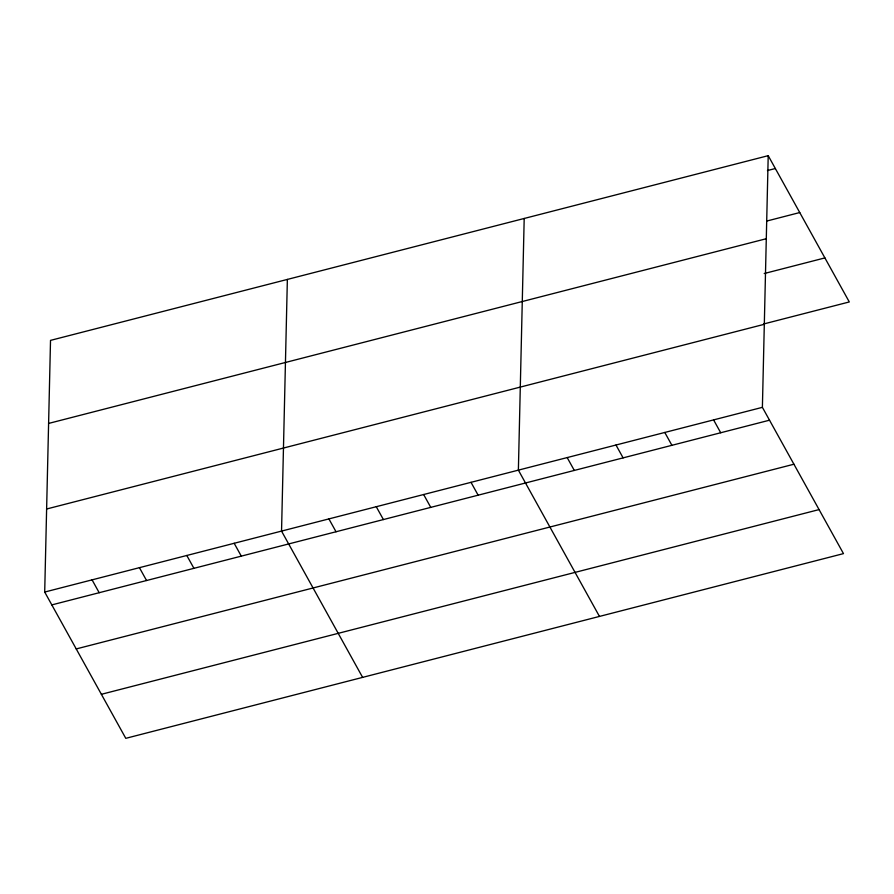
<?xml version="1.0" encoding="UTF-8"?>
<svg xmlns="http://www.w3.org/2000/svg" width="894" height="894" viewBox="0 0 894 894"><rect width="100%" height="100%" fill="white"/><g stroke="black" fill="none" stroke-linecap="round" stroke-linejoin="round"><path stroke-width="1.34" d="M768.214 155.668L762.392 407.34L843.478 553.621L125.786 738.332L44.7 592.051L50.522 340.379L768.214 155.668L849.3 301.948L763.565 324.008M287.365 279.431L281.543 531.103L362.618 677.373M524.197 218.471L518.375 470.143L599.461 616.424M767.432 170.553L775.344 168.519M766.773 221.042L799.75 212.548M48.6 423.432L766.292 238.72M764.214 273.53L824.894 257.919M46.622 508.999L764.314 324.287M44.7 592.051L762.392 407.34M51.818 604.903L769.522 420.191M76.225 648.932L793.928 464.221M101.38 694.303L819.072 509.591M713.591 419.901L720.72 432.752M664.79 432.461L671.908 445.313M615.988 445.022L623.107 457.873M567.187 457.583L574.306 470.434M471.015 482.335L478.134 495.187M423.644 494.527L430.763 507.379M376.273 506.719L383.403 519.57M328.903 518.911L336.032 531.762M234.172 543.284L241.291 556.135M186.801 555.476L193.931 568.327M139.43 567.668L146.56 580.519M92.071 579.86L99.189 592.711"/></g></svg>
